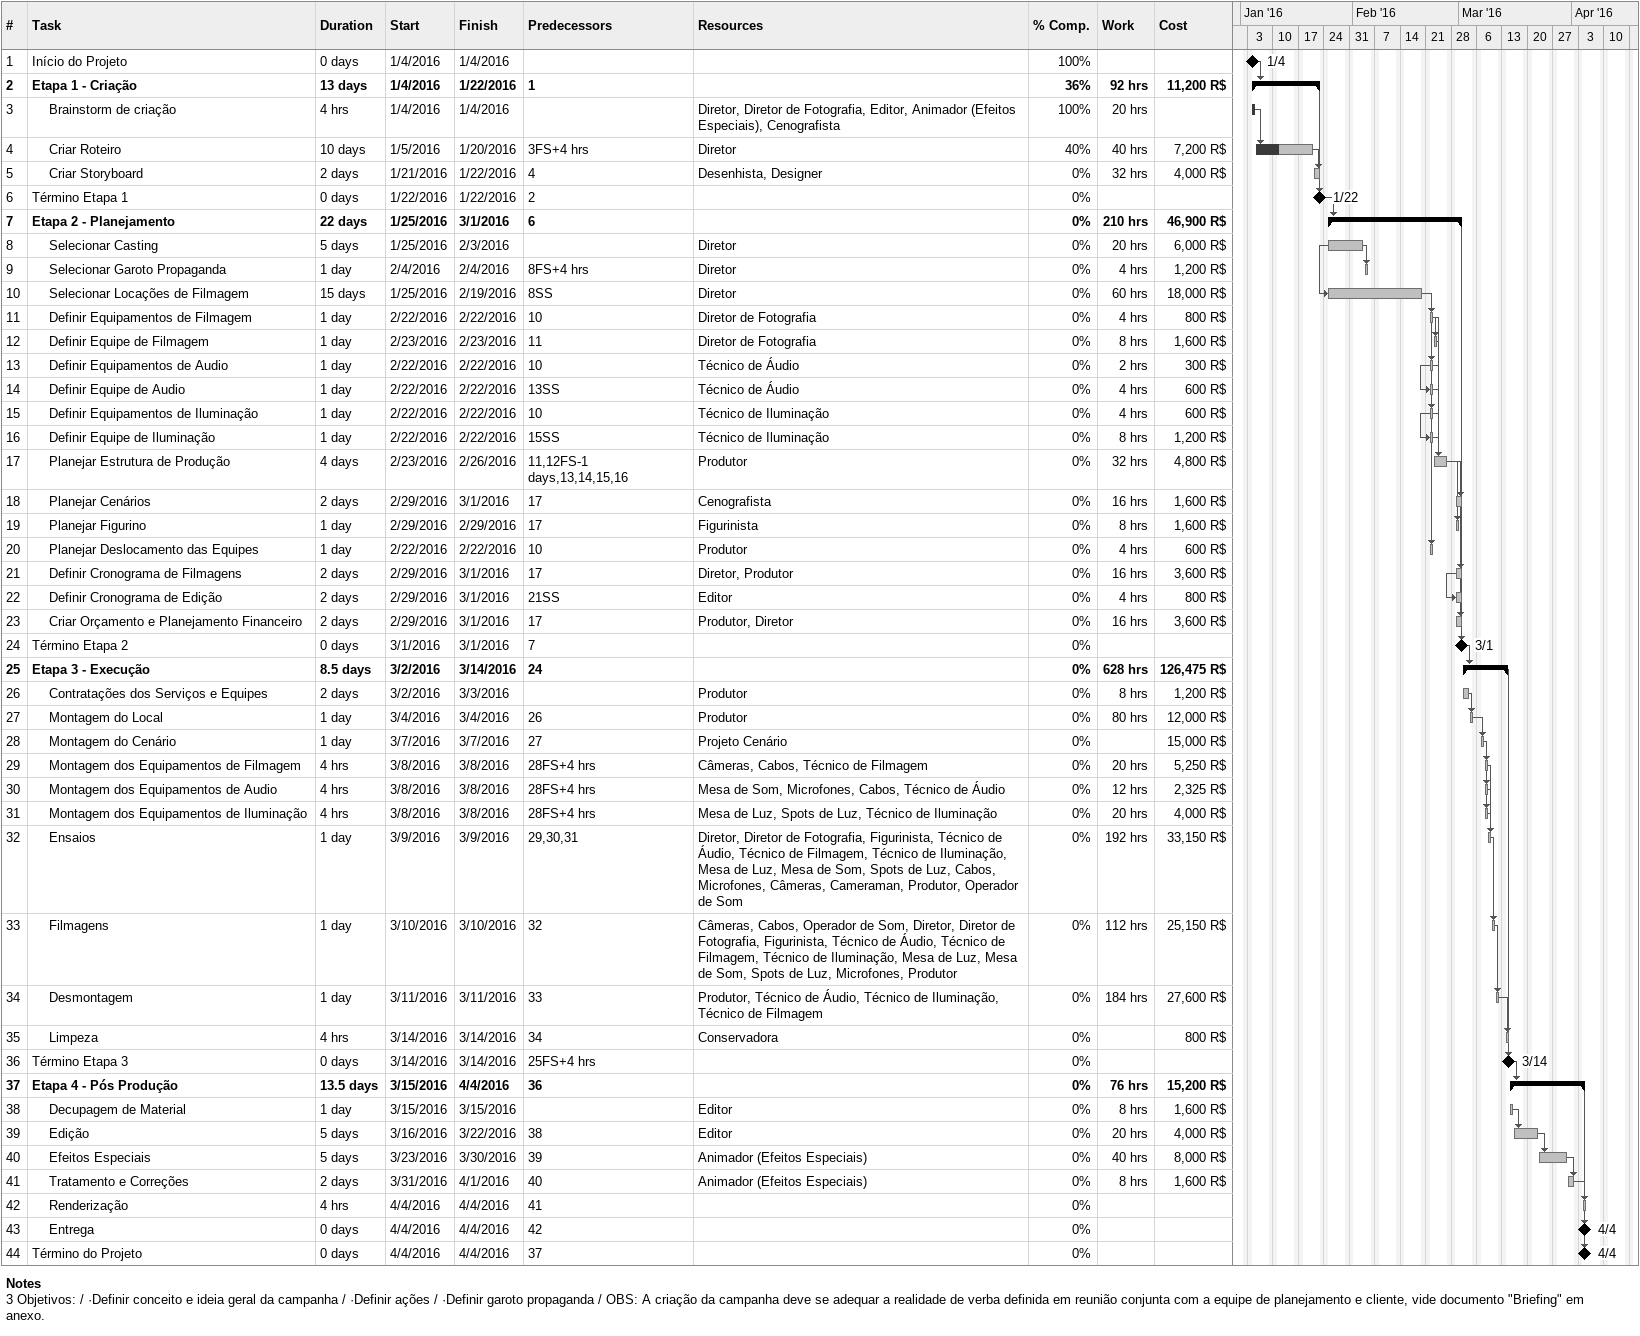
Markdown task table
| ID | Level | Task | Duration | Start | Finish | Predecessors | Resources | % complete | Work (h) | Cost (R$) |
|---|---|---|---|---|---|---|---|---|---|---|
| 1 | 1 | Início do Projeto | 0d | 2016-01-04 | 2016-01-04 |  |  | 100 |  |  |
| 2 | 1 | **Etapa 1 - Criação** | 13d | 2016-01-04 | 2016-01-22 | 1 |  | 36 | 92 | 11200 |
| 3 | 2 | Brainstorm de criação | 4h | 2016-01-04 | 2016-01-04 |  | Diretor, Diretor de Fotografia, Editor, Animador (Efeitos Especiais), Cenografista | 100 | 20 |  |
| 4 | 2 | Criar Roteiro | 10d | 2016-01-05 | 2016-01-20 | 3FS+4h | Diretor | 40 | 40 | 7200 |
| 5 | 2 | Criar Storyboard | 2d | 2016-01-21 | 2016-01-22 | 4 | Desenhista, Designer | 0 | 32 | 4000 |
| 6 | 1 | Término Etapa 1 | 0d | 2016-01-22 | 2016-01-22 | 2 |  | 0 |  |  |
| 7 | 1 | **Etapa 2 - Planejamento** | 22d | 2016-01-25 | 2016-03-01 | 6 |  | 0 | 210 | 46900 |
| 8 | 2 | Selecionar Casting | 5d | 2016-01-25 | 2016-02-03 |  | Diretor | 0 | 20 | 6000 |
| 9 | 2 | Selecionar Garoto Propaganda | 1d | 2016-02-04 | 2016-02-04 | 8FS+4h | Diretor | 0 | 4 | 1200 |
| 10 | 2 | Selecionar Locações de Filmagem | 15d | 2016-01-25 | 2016-02-19 | 8SS | Diretor | 0 | 60 | 18000 |
| 11 | 2 | Definir Equipamentos de Filmagem | 1d | 2016-02-22 | 2016-02-22 | 10 | Diretor de Fotografia | 0 | 4 | 800 |
| 12 | 2 | Definir Equipe de Filmagem | 1d | 2016-02-23 | 2016-02-23 | 11 | Diretor de Fotografia | 0 | 8 | 1600 |
| 13 | 2 | Definir Equipamentos de Audio | 1d | 2016-02-22 | 2016-02-22 | 10 | Técnico de Áudio | 0 | 2 | 300 |
| 14 | 2 | Definir Equipe de Audio | 1d | 2016-02-22 | 2016-02-22 | 13SS | Técnico de Áudio | 0 | 4 | 600 |
| 15 | 2 | Definir Equipamentos de Iluminação | 1d | 2016-02-22 | 2016-02-22 | 10 | Técnico de Iluminação | 0 | 4 | 600 |
| 16 | 2 | Definir Equipe de Iluminação | 1d | 2016-02-22 | 2016-02-22 | 15SS | Técnico de Iluminação | 0 | 8 | 1200 |
| 17 | 2 | Planejar Estrutura de Produção | 4d | 2016-02-23 | 2016-02-26 | 11, 12FS-1d, 13, 14, 15, 16 | Produtor | 0 | 32 | 4800 |
| 18 | 2 | Planejar Cenários | 2d | 2016-02-29 | 2016-03-01 | 17 | Cenografista | 0 | 16 | 1600 |
| 19 | 2 | Planejar Figurino | 1d | 2016-02-29 | 2016-02-29 | 17 | Figurinista | 0 | 8 | 1600 |
| 20 | 2 | Planejar Deslocamento das Equipes | 1d | 2016-02-22 | 2016-02-22 | 10 | Produtor | 0 | 4 | 600 |
| 21 | 2 | Definir Cronograma de Filmagens | 2d | 2016-02-29 | 2016-03-01 | 17 | Diretor, Produtor | 0 | 16 | 3600 |
| 22 | 2 | Definir Cronograma de Edição | 2d | 2016-02-29 | 2016-03-01 | 21SS | Editor | 0 | 4 | 800 |
| 23 | 2 | Criar Orçamento e Planejamento Financeiro | 2d | 2016-02-29 | 2016-03-01 | 17 | Produtor, Diretor | 0 | 16 | 3600 |
| 24 | 1 | Término Etapa 2 | 0d | 2016-03-01 | 2016-03-01 | 7 |  | 0 |  |  |
| 25 | 1 | **Etapa 3 - Execução** | 8.5d | 2016-03-02 | 2016-03-14 | 24 |  | 0 | 628 | 126475 |
| 26 | 2 | Contratações dos Serviços e Equipes | 2d | 2016-03-02 | 2016-03-03 |  | Produtor | 0 | 8 | 1200 |
| 27 | 2 | Montagem do Local | 1d | 2016-03-04 | 2016-03-04 | 26 | Produtor | 0 | 80 | 12000 |
| 28 | 2 | Montagem do Cenário | 1d | 2016-03-07 | 2016-03-07 | 27 | Projeto Cenário | 0 |  | 15000 |
| 29 | 2 | Montagem dos Equipamentos de Filmagem | 4h | 2016-03-08 | 2016-03-08 | 28FS+4h | Câmeras, Cabos, Técnico de Filmagem | 0 | 20 | 5250 |
| 30 | 2 | Montagem dos Equipamentos de Audio | 4h | 2016-03-08 | 2016-03-08 | 28FS+4h | Mesa de Som, Microfones, Cabos, Técnico de Áudio | 0 | 12 | 2325 |
| 31 | 2 | Montagem dos Equipamentos de Iluminação | 4h | 2016-03-08 | 2016-03-08 | 28FS+4h | Mesa de Luz, Spots de Luz, Técnico de Iluminação | 0 | 20 | 4000 |
| 32 | 2 | Ensaios | 1d | 2016-03-09 | 2016-03-09 | 29, 30, 31 | Diretor, Diretor de Fotografia, Figurinista, Técnico de Áudio, Técnico de Filmagem, Técnico de Iluminação, Mesa de Luz, Mesa de Som, Spots de Luz, Cabos, Microfones, Câmeras, Cameraman, Produtor, Operador de Som | 0 | 192 | 33150 |
| 33 | 2 | Filmagens | 1d | 2016-03-10 | 2016-03-10 | 32 | Câmeras, Cabos, Operador de Som, Diretor, Diretor de Fotografia, Figurinista, Técnico de Áudio, Técnico de Filmagem, Técnico de Iluminação, Mesa de Luz, Mesa de Som, Spots de Luz, Microfones, Produtor | 0 | 112 | 25150 |
| 34 | 2 | Desmontagem | 1d | 2016-03-11 | 2016-03-11 | 33 | Produtor, Técnico de Áudio, Técnico de Iluminação, Técnico de Filmagem | 0 | 184 | 27600 |
| 35 | 2 | Limpeza | 4h | 2016-03-14 | 2016-03-14 | 34 | Conservadora | 0 |  | 800 |
| 36 | 1 | Término Etapa 3 | 0d | 2016-03-14 | 2016-03-14 | 25FS+4h |  | 0 |  |  |
| 37 | 1 | **Etapa 4 - Pós Produção** | 13.5d | 2016-03-15 | 2016-04-04 | 36 |  | 0 | 76 | 15200 |
| 38 | 2 | Decupagem de Material | 1d | 2016-03-15 | 2016-03-15 |  | Editor | 0 | 8 | 1600 |
| 39 | 2 | Edição | 5d | 2016-03-16 | 2016-03-22 | 38 | Editor | 0 | 20 | 4000 |
| 40 | 2 | Efeitos Especiais | 5d | 2016-03-23 | 2016-03-30 | 39 | Animador (Efeitos Especiais) | 0 | 40 | 8000 |
| 41 | 2 | Tratamento e Correções | 2d | 2016-03-31 | 2016-04-01 | 40 | Animador (Efeitos Especiais) | 0 | 8 | 1600 |
| 42 | 2 | Renderização | 4h | 2016-04-04 | 2016-04-04 | 41 |  | 0 |  |  |
| 43 | 2 | Entrega | 0d | 2016-04-04 | 2016-04-04 | 42 |  | 0 |  |  |
| 44 | 1 | Término do Projeto | 0d | 2016-04-04 | 2016-04-04 | 37 |  | 0 |  |  |

Notes
- 3: Objetivos: / ·Definir conceito e ideia geral da campanha / ·Definir ações / ·Definir garoto propaganda / OBS: A criação da campanha deve se adequar a realidade de verba definida em reunião conjunta com a equipe de planejamento e cliente, vide documento "Briefing" em anexo.
